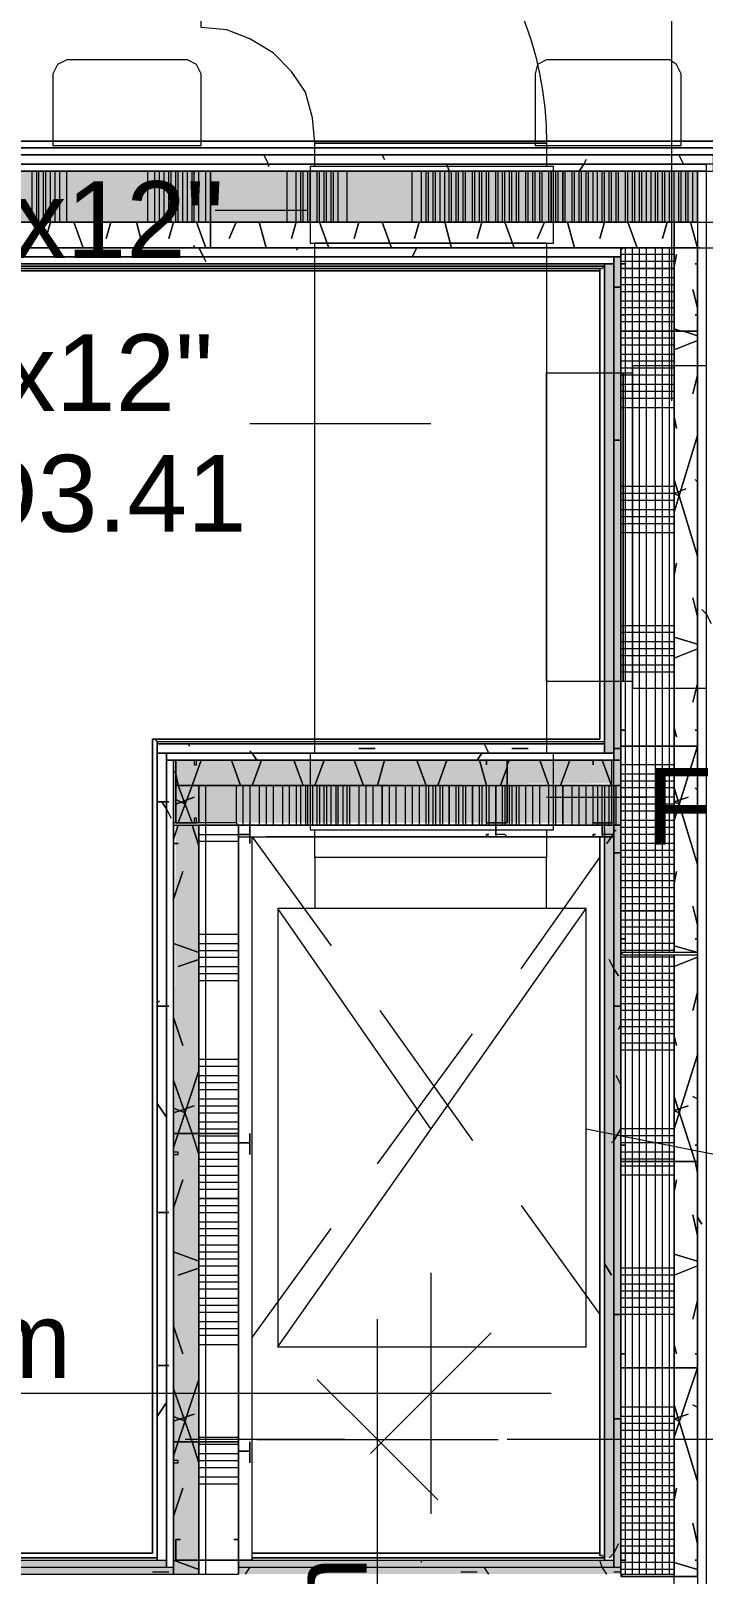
# Model space of a CAD drawing. Header units: metres. Extents: x -2 to 237, y -8 to 52.
# Drawn here: x 13.633 to 14.963, y 24.178 to 27.228 of the extents above; entities that cross this region are included whole.
import ezdxf

# ---------------------------------------------------------------- set-up
doc = ezdxf.new("R2010")
doc.units = ezdxf.units.M
doc.layers.add('HVAC - Ductos', color=5, linetype='Continuous', lineweight=0)
doc.layers.add('PDF3_Text', color=7, linetype='Continuous', lineweight=0)
doc.layers.add('PDF3_Geometry', color=7, linetype='Continuous', lineweight=0, true_color=0xaaaaaa)
doc.layers.add('PDF3_Solid Fills', color=7, linetype='Continuous', lineweight=0, true_color=0xffffff)
doc.styles.add('PDF Helvetica', font='')
doc.styles.get('PDF Helvetica').set_extended_font_data('Helvetica')

msp = doc.modelspace()

# ---------------------------------------------------------------- hatches: boundary and pattern name
at = {"layer": 'PDF3_Solid Fills', "lineweight": 0, "transparency": 33554559}
for points in [[(7.0265, 26.8503), (14.9512, 26.8503), (14.9512, 26.9512), (7.0265, 26.9512)], [(7.0265, 26.8503), (14.9512, 26.8503), (14.9512, 26.9512), (7.0265, 26.9512)], [(14.7861, 25.7411), (14.7999, 25.7366), (14.7999, 25.787), (13.9199, 25.787), (13.9199, 25.7366), (14.7815, 25.7411)], [(13.9153, 24.1828), (13.9655, 24.1782), (13.9657, 24.1782), (13.9657, 25.7366), (13.9199, 25.7366)], [(13.9199, 25.7366), (13.9153, 24.2103), (13.9153, 24.1782), (13.9657, 24.1782), (13.9657, 25.7366)], [(14.667, 25.6632), (14.7992, 25.6586), (14.7999, 25.6586), (14.7999, 25.7366), (13.9657, 25.7366), (13.9657, 25.6632)], [(14.667, 25.6632), (14.7992, 25.6586), (14.7999, 25.6586), (14.7999, 25.7366), (13.9657, 25.7366), (13.9657, 25.6632)]]:
    msp.add_hatch(color=256, dxfattribs=at).paths.add_polyline_path(points)
h = msp.add_hatch(color=256, dxfattribs=at)
h.paths.add_polyline_path([(14.7861, 25.787), (14.7999, 25.787), (14.7999, 26.7816), (14.7861, 26.7816)])
h.paths.add_polyline_path([(14.7999, 25.6586), (14.7861, 25.6586), (14.7861, 24.1919), (14.7999, 24.1919)])
h = msp.add_hatch(color=256, dxfattribs=at)
h.paths.add_polyline_path([(14.7861, 25.8007), (14.7861, 26.7678), (14.7678, 26.7678), (14.7678, 25.8007)])
h.paths.add_polyline_path([(14.7678, 24.2103), (14.7861, 24.2103), (14.7861, 25.6586), (14.7724, 25.6586), (14.7678, 25.6357)])
h = msp.add_hatch(color=256, dxfattribs=at)
h.paths.add_polyline_path([(13.9016, 24.192), (13.9016, 24.2057), (7.0265, 24.2057), (7.0265, 24.192)])
h.paths.add_polyline_path([(14.0436, 24.2057), (14.0436, 24.192), (14.7861, 24.192), (14.7861, 24.2057)])
h = msp.add_hatch(color=256, dxfattribs=at)
h.paths.add_polyline_path([(13.9153, 24.1782), (13.9153, 24.1919), (7.0265, 24.1919), (7.0265, 24.1782)])
h.paths.add_polyline_path([(14.0436, 24.1919), (14.0436, 24.1782), (14.7999, 24.1782), (14.7999, 24.1919)])

# ---------------------------------------------------------------- linework, layer by layer
at = {"layer": 'HVAC - Ductos', "lineweight": 0}
for points in [[(14.9007, 26.4974), (14.9007, 27.799)], [(14.1949, 26.9603), (14.1949, 27.0062), (14.6532, 27.0062), (14.6532, 26.9603)], [(14.1811, 26.8732), (13.9978, 26.8732)], [(14.1949, 26.809), (14.6532, 26.809), (14.1949, 26.809)], [(14.424, 26.4516), (14.0665, 26.4516)], [(14.1949, 25.8007), (14.6532, 25.8007), (14.1949, 25.8007)], [(14.6532, 25.7136), (14.8503, 25.7136)], [(14.6532, 25.6494), (14.6532, 25.5944), (14.1949, 25.5944), (14.1949, 25.6494)], [(14.6532, 25.4936), (14.6532, 25.5944), (14.1949, 25.5944), (14.1949, 25.4936)], [(14.7311, 25.0582), (15.1711, 24.9711)], [(14.424, 24.774), (14.424, 24.5357), (14.424, 24.2974)], [(14.3186, 23.1057), (14.3186, 24.6824)], [(14.5432, 24.6549), (14.424, 24.5357), (14.3049, 24.4165)], [(14.1994, 24.5632), (14.3186, 24.444), (14.4378, 24.3248)], [(12.114, 24.5357), (14.6624, 24.5357)], [(14.0803, 24.444), (14.3186, 24.444), (14.557, 24.444)]]:
    msp.add_lwpolyline(points, dxfattribs=at)
msp.add_lwpolyline([(14.6532, 27.0062), (14.1949, 27.0062), (14.1903, 27.0566), (14.1766, 27.107), (14.149, 27.1482), (14.1124, 27.1849), (14.0665, 27.2124), (14.0207, 27.2307), (13.9703, 27.2353), (13.9703, 27.6936, -0.411422)], format="xyb", close=True, dxfattribs=at)
for points in [[(14.667, 26.9603), (14.1857, 26.9603), (14.1857, 26.809), (14.667, 26.809)], [(14.6532, 26.809), (14.6532, 25.8007), (14.1949, 25.8007), (14.1949, 26.809)], [(14.6532, 26.5524), (14.8045, 26.5524), (14.8045, 25.9428), (14.6532, 25.9428)], [(14.8228, 25.9428), (14.8045, 25.9428), (14.8045, 26.5524), (14.8228, 26.5524)], [(14.9695, 25.929), (14.9695, 26.5661), (14.8228, 26.5661), (14.8228, 25.929)], [(14.667, 25.8007), (14.1857, 25.8007), (14.1857, 25.6494), (14.667, 25.6494)]]:
    msp.add_lwpolyline(points, close=True, dxfattribs=at)
at = {"layer": 'PDF3_Geometry', "lineweight": 0}
for points in [[(15.5791, 31.9149), (15.5791, 28.5874), (15.5791, 28.372), (17.1832, 28.372), (17.1832, 26.9832), (14.9878, 26.9832), (7.0265, 26.9832)], [(14.9832, 26.9649), (14.9832, 26.9832), (14.9832, 26.9512), (14.9832, 26.9832), (14.9695, 26.9832), (14.9512, 26.9832), (7.0265, 26.9832), (7.0814, 26.9832), (7.0814, 30.022), (7.0814, 26.9832), (7.0952, 26.9832), (7.0952, 30.022), (7.0952, 26.9832), (7.0952, 28.7936)], [(8.9286, 26.997), (14.9878, 26.997), (8.9286, 26.997), (14.9878, 26.997), (8.9286, 26.997), (14.9878, 26.997), (8.9286, 26.997), (14.9878, 26.997)], [(14.9878, 26.997), (8.9286, 26.997)], [(14.9878, 26.997), (13.0078, 26.997), (14.9878, 26.997), (13.0078, 26.997), (14.9878, 26.997), (13.0078, 26.997), (14.9878, 26.997)], [(17.1832, 26.9832), (16.097, 26.9832), (17.1832, 26.9832), (17.197, 26.9832), (17.197, 26.9649), (17.1832, 26.9649), (14.9878, 26.9649), (14.9832, 26.9649), (7.0265, 26.9649), (14.9695, 26.9649)], [(14.9878, 26.9832), (7.0265, 26.9832), (14.9878, 26.9832)], [(14.9832, 26.9832), (7.0265, 26.9832)], [(14.9512, 26.9512), (7.0265, 26.9512), (14.9695, 26.9512), (14.9695, 26.9649), (14.9512, 26.9649), (7.0265, 26.9649)], [(14.9878, 26.9832), (8.924, 26.9832), (14.9878, 26.9832), (14.9512, 26.9832), (14.9878, 26.9832), (14.9512, 26.9832), (14.9878, 26.9832)], [(7.0265, 26.9512), (14.9512, 26.9512), (14.9512, 26.8503), (14.9878, 26.8503), (15.2078, 26.8503), (15.6111, 26.8503), (16.0191, 26.8503), (16.4224, 26.8503), (16.8303, 26.8503), (17.1832, 26.8503), (17.1924, 26.8503), (17.2153, 26.8503), (17.3162, 26.8503), (17.2153, 26.8503), (17.2153, 26.7999), (17.2153, 24.2103), (17.2153, 24.1919), (17.2153, 24.1782), (17.3162, 24.1782), (17.2153, 24.1782), (16.4774, 24.1782), (16.4774, 24.1278)], [(11.5548, 26.8503), (11.9582, 26.8503), (12.3661, 26.8503), (12.7694, 26.8503), (13.1774, 26.8503), (13.5807, 26.8503), (13.9886, 26.8503), (14.9512, 26.8503), (14.9512, 26.9512), (14.9695, 26.9512), (14.9878, 26.9512), (17.1832, 26.9512), (17.2153, 26.9512)], [(13.5807, 26.8503), (13.9886, 26.8503), (14.9053, 26.8503), (14.9512, 26.8503), (14.9053, 26.8503), (14.9053, 26.9512)], [(13.6357, 26.8503), (13.6357, 26.9512)], [(13.6449, 26.8503), (13.6449, 26.9512)], [(13.6494, 26.8503), (13.6494, 26.9512)], [(13.6586, 26.8503), (13.6586, 26.9512)], [(13.6632, 26.8503), (13.6632, 26.9512)], [(13.6724, 26.8503), (13.6724, 26.9512)], [(13.6815, 26.8503), (13.6815, 26.9512)], [(13.6907, 26.8503), (13.6907, 26.9512)], [(13.7044, 26.8503), (13.7044, 26.9512)], [(13.8649, 26.8503), (13.8649, 26.9512)], [(13.8786, 26.8503), (13.8786, 26.9512)], [(13.8878, 26.8503), (13.8878, 26.9512)], [(13.897, 26.8503), (13.897, 26.9512)], [(13.9061, 26.8503), (13.9061, 26.9512)], [(13.9107, 26.8503), (13.9107, 26.9512)], [(13.9199, 26.8503), (13.9199, 26.9512)], [(13.9244, 26.8503), (13.9244, 26.9512)], [(13.9336, 26.8503), (13.9336, 26.9512)], [(13.9428, 26.8503), (13.9428, 26.9512)], [(13.952, 26.8503), (13.952, 26.9512)], [(13.9565, 26.8503), (13.9565, 26.9512)], [(13.9657, 26.8503), (13.9657, 26.9512)], [(13.9794, 26.8503), (13.9794, 26.9512)], [(14.1399, 26.8503), (14.1399, 26.9512)], [(14.1582, 26.8503), (14.1582, 26.9512)], [(14.1674, 26.8503), (14.1674, 26.9512)], [(14.172, 26.8503), (14.172, 26.9512)], [(14.1811, 26.8503), (14.1811, 26.9512)], [(14.1857, 26.8503), (14.1857, 26.9512)], [(14.1994, 26.8503), (14.1994, 26.9512)], [(14.204, 26.8503), (14.204, 26.9512)], [(14.2132, 26.8503), (14.2132, 26.9512)], [(14.2178, 26.8503), (14.2178, 26.9512)], [(14.227, 26.8503), (14.227, 26.9512)], [(14.2315, 26.8503), (14.2315, 26.9512)], [(14.2407, 26.8503), (14.2407, 26.9512)], [(14.259, 26.8503), (14.259, 26.9512)], [(14.3874, 26.8503), (14.3874, 26.9512)], [(14.4057, 26.8503), (14.4057, 26.9512)], [(14.4149, 26.8503), (14.4149, 26.9512)], [(14.4195, 26.8503), (14.4195, 26.9512)], [(14.4286, 26.8503), (14.4286, 26.9512)], [(14.4332, 26.8503), (14.4332, 26.9512)], [(14.4424, 26.8503), (14.4424, 26.9512)], [(14.4516, 26.8503), (14.4516, 26.9512)], [(14.4607, 26.8503), (14.4607, 26.9512)], [(14.4653, 26.8503), (14.4653, 26.9512)], [(14.4745, 26.8503), (14.4745, 26.9512)], [(14.479, 26.8503), (14.479, 26.9512)], [(14.4882, 26.8503), (14.4882, 26.9512)], [(14.4928, 26.8503), (14.4928, 26.9512)], [(14.5065, 26.8503), (14.5065, 26.9512)], [(14.5111, 26.8503), (14.5111, 26.9512)], [(14.5203, 26.8503), (14.5203, 26.9512)], [(14.5249, 26.8503), (14.5249, 26.9512)], [(14.534, 26.8503), (14.534, 26.9512)], [(14.5386, 26.8503), (14.5386, 26.9512)], [(14.5524, 26.8503), (14.5524, 26.9512)], [(14.557, 26.8503), (14.557, 26.9512)], [(14.5662, 26.8503), (14.5662, 26.9512)], [(14.5708, 26.8503), (14.5708, 26.9512)], [(14.5799, 26.8503), (14.5799, 26.9512)], [(14.5845, 26.8503), (14.5845, 26.9512)], [(14.5936, 26.8503), (14.5936, 26.9512)], [(14.5982, 26.8503), (14.5982, 26.9512)], [(14.6119, 26.8503), (14.6119, 26.9512)], [(14.6165, 26.8503), (14.6165, 26.9512)], [(14.6257, 26.8503), (14.6257, 26.9512)], [(14.6303, 26.8503), (14.6303, 26.9512)], [(14.6395, 26.8503), (14.6395, 26.9512)], [(14.644, 26.8503), (14.644, 26.9512)], [(14.6578, 26.8503), (14.6578, 26.9512)], [(14.6716, 26.8503), (14.6716, 26.9512)], [(14.6762, 26.8503), (14.6762, 26.9512)], [(14.6899, 26.8503), (14.6899, 26.9512)], [(14.7036, 26.8503), (14.7036, 26.9512)], [(14.7082, 26.8503), (14.7082, 26.9512)], [(14.7174, 26.8503), (14.7174, 26.9512)], [(14.722, 26.8503), (14.722, 26.9512)], [(14.7311, 26.8503), (14.7311, 26.9512)], [(14.7357, 26.8503), (14.7357, 26.9512)], [(14.7449, 26.8503), (14.7449, 26.9512)], [(14.754, 26.8503), (14.754, 26.9512)], [(14.7632, 26.8503), (14.7632, 26.9512)], [(14.7678, 26.8503), (14.7678, 26.9512)], [(14.777, 26.8503), (14.777, 26.9512)], [(14.7815, 26.8503), (14.7815, 26.9512)], [(14.7907, 26.8503), (14.7907, 26.9512)], [(14.7953, 26.8503), (14.7953, 26.9512)], [(14.809, 26.8503), (14.809, 26.9512)], [(14.8136, 26.8503), (14.8136, 26.9512)], [(14.8228, 26.8503), (14.8228, 26.9512)], [(14.8274, 26.8503), (14.8274, 26.9512)], [(14.8366, 26.8503), (14.8366, 26.9512)], [(14.8412, 26.8503), (14.8412, 26.9512)], [(14.8503, 26.8503), (14.8503, 26.9512)], [(14.8595, 26.8503), (14.8595, 26.9512)], [(14.8686, 26.8503), (14.8686, 26.9512)], [(14.8732, 26.8503), (14.8732, 26.9512)], [(14.8824, 26.8503), (14.8824, 26.9512)], [(14.8869, 26.8503), (14.8869, 26.9512)], [(14.8961, 26.8503), (14.8961, 26.9512)], [(14.9145, 26.8503), (14.9145, 26.9512)], [(14.919, 26.8503), (14.919, 26.9512)], [(14.9282, 26.8503), (14.9282, 26.9512)], [(14.9328, 26.8503), (14.9328, 26.9512)], [(14.942, 26.8503), (14.942, 26.9512)], [(14.9053, 25.4066), (14.9053, 25.8144), (14.9053, 26.6349), (14.9053, 26.7999), (14.9053, 26.8503), (14.9053, 26.7999), (14.9053, 26.7678), (14.9053, 26.6349), (14.9053, 25.8144), (14.9053, 25.4066), (14.9053, 25.8144), (14.9053, 26.6349), (14.9053, 26.7999), (14.9053, 26.8503), (13.9886, 26.8503), (13.5807, 26.8503)], [(14.9053, 26.8503), (14.9512, 26.8503), (14.9512, 24.0728), (14.9053, 24.0728), (14.9053, 24.1736), (14.9053, 24.5861), (14.9053, 24.994), (14.9053, 25.402), (14.9053, 24.994), (14.9053, 24.5861), (14.9053, 24.2103), (14.9053, 24.1782), (14.9053, 24.5861), (14.9053, 24.994), (14.9053, 25.402)], [(14.9512, 24.1782), (14.9512, 24.2103), (14.9512, 26.7678), (14.9512, 26.7999), (14.9695, 26.7999), (14.9878, 26.7999), (17.1832, 26.7999), (17.197, 26.7999), (17.2153, 26.7999), (17.2153, 26.8503)], [(14.7999, 24.1782), (14.7999, 24.1919), (14.7999, 24.2103), (14.7999, 25.6586), (14.7999, 25.7366), (14.7999, 25.787), (14.7999, 26.7678), (14.7999, 26.7816), (14.7999, 26.7999), (7.0265, 26.7999), (14.8045, 26.7999)], [(7.0265, 24.1919), (13.9016, 24.1919), (13.9016, 24.2057), (13.9016, 24.2103), (13.9016, 25.6357), (13.9016, 25.787), (13.9016, 25.8007), (14.7678, 25.8007), (14.7861, 25.8007), (14.7861, 26.7678), (14.7861, 26.7816), (7.0265, 26.7816), (14.7999, 26.7816), (14.7999, 26.7999), (14.7999, 24.1782), (14.9053, 24.1782)], [(14.7999, 26.7999), (7.0265, 26.7999)], [(13.8832, 25.8007), (13.8832, 25.819), (13.8832, 25.8007), (13.8832, 25.6357), (13.8832, 24.2103), (13.8832, 25.819), (13.8832, 24.2103), (13.8832, 25.8236), (14.7678, 25.8236), (14.7678, 26.7678), (14.7678, 26.7632), (14.7632, 26.7586), (14.7586, 26.7586), (14.7586, 26.754), (14.7586, 25.8282), (14.7586, 26.754), (14.7586, 26.7586), (14.7632, 26.7586), (14.7678, 26.7632), (14.7678, 26.7678), (7.0265, 26.7678), (14.7678, 26.7678), (7.0265, 26.7678), (14.7678, 26.7678), (7.0265, 26.7678), (14.7678, 26.7678), (7.0265, 26.7678), (14.7861, 26.7678), (14.7861, 26.7816), (7.0265, 26.7816)], [(14.9053, 26.7862), (14.7999, 26.7862)], [(14.809, 25.4066), (14.809, 25.8144), (14.809, 26.6349), (14.809, 26.7999)], [(14.8228, 24.1782), (14.8228, 24.5861), (14.8228, 24.994), (14.8228, 25.4066), (14.8228, 25.8144), (14.8228, 26.6349), (14.8228, 26.7999)], [(14.8366, 24.1782), (14.8366, 24.5861), (14.8366, 24.994), (14.8366, 25.4066), (14.8366, 25.8144), (14.8366, 26.6349), (14.8366, 26.7999)], [(14.8503, 24.1782), (14.8503, 24.5861), (14.8503, 24.994), (14.8503, 25.4066), (14.8503, 25.8144), (14.8503, 26.6349), (14.8503, 26.7999)], [(14.8686, 24.1782), (14.8686, 24.5861), (14.8686, 24.994), (14.8686, 25.4066), (14.8686, 25.8144), (14.8686, 26.6349), (14.8686, 26.7999)], [(14.8824, 25.4066), (14.8824, 25.8144), (14.8824, 26.6349), (14.8824, 26.7999)], [(14.8961, 25.4066), (14.8961, 25.8144), (14.8961, 26.6349), (14.8961, 26.7999)], [(13.8832, 25.6357), (13.8832, 25.8007), (13.8832, 25.819), (14.7678, 25.819), (13.8832, 25.819), (14.7678, 25.819), (13.8832, 25.819), (13.8832, 25.8236), (13.8786, 25.8282), (13.874, 25.8282), (14.7586, 25.8282), (13.874, 25.8282), (13.874, 24.2194), (13.874, 25.8282), (14.7586, 25.8282), (13.874, 25.8282), (13.8786, 25.8282), (13.8832, 25.8236), (13.8832, 25.819), (14.7678, 25.819), (13.8832, 25.819), (14.7678, 25.819), (14.7678, 26.7678), (14.7678, 26.7632), (14.7632, 26.7586), (14.7586, 26.7586), (14.7586, 26.754), (7.0265, 26.754), (14.7586, 26.754), (14.7586, 26.7586), (14.7632, 26.7586), (14.7678, 26.7632), (14.7678, 26.7678), (14.7678, 25.8236)], [(7.0265, 26.7678), (14.7678, 26.7678), (14.7678, 25.819), (13.8832, 25.819), (13.8832, 25.6357), (13.8832, 24.2103), (7.0265, 24.2103)], [(14.7678, 26.7678), (14.7678, 25.819), (14.7678, 26.7678)], [(14.9053, 26.7724), (14.7999, 26.7724)], [(14.9053, 26.7403), (14.7999, 26.7403)], [(14.9053, 26.7266), (14.7999, 26.7266)], [(14.9053, 26.7128), (14.7999, 26.7128)], [(14.9053, 26.6944), (14.7999, 26.6944)], [(14.9053, 26.6807), (14.7999, 26.6807)], [(14.9053, 26.667), (14.7999, 26.667)], [(14.9053, 26.6532), (14.7999, 26.6532)], [(14.9053, 26.6349), (14.7999, 26.6349)], [(14.9053, 26.6211), (14.7999, 26.6211)], [(14.9053, 26.6074), (14.7999, 26.6074)], [(14.9053, 26.589), (14.7999, 26.589)], [(14.9053, 26.5753), (14.7999, 26.5753)], [(14.9053, 26.5616), (14.7999, 26.5616)], [(14.9053, 26.5478), (14.7999, 26.5478)], [(14.9053, 26.5294), (14.7999, 26.5294)], [(14.9053, 26.5157), (14.7999, 26.5157)], [(14.9053, 26.502), (14.7999, 26.502)], [(14.9053, 26.4836), (14.7999, 26.4836)], [(14.9053, 26.3278), (14.7999, 26.3278)], [(14.9053, 26.314), (14.7999, 26.314)], [(14.9053, 26.3003), (14.7999, 26.3003)], [(14.9053, 26.282), (14.7999, 26.282)], [(14.9053, 26.2682), (14.7999, 26.2682)], [(14.9053, 26.2544), (14.7999, 26.2544)], [(14.9053, 26.2361), (14.7999, 26.2361)], [(14.9053, 26.0528), (14.7999, 26.0528)], [(14.9053, 26.039), (14.7999, 26.039)], [(14.9053, 26.0207), (14.7999, 26.0207)], [(14.9053, 26.007), (14.7999, 26.007)], [(14.9053, 25.9932), (14.7999, 25.9932)], [(14.9053, 25.9748), (14.7999, 25.9748)], [(14.9053, 25.9611), (14.7999, 25.9611)], [(7.0265, 24.2057), (13.8832, 24.2057), (13.8832, 24.2103), (13.8832, 25.819), (13.8832, 25.8236), (13.8786, 25.8282), (13.874, 25.8282), (13.874, 24.2194), (13.874, 25.8282), (13.8786, 25.8282), (13.8832, 25.8236), (13.8832, 25.819), (13.8832, 24.2103), (13.8832, 25.819), (13.8832, 24.2103), (13.8832, 25.8236), (14.7678, 25.8236)], [(13.8832, 24.2103), (13.8832, 25.819), (13.8832, 24.2103)], [(13.9657, 25.6632), (13.9657, 25.7366), (14.5753, 25.7366), (14.7815, 25.7366), (14.7999, 25.7366), (14.7999, 25.787), (14.7861, 25.787), (14.7678, 25.787), (13.9153, 25.787), (13.9153, 25.7366), (13.9153, 25.6357), (13.9153, 24.2103), (13.9153, 24.1919), (13.9153, 24.1782)], [(13.9153, 24.1782), (13.9153, 25.7366), (13.9153, 25.787), (14.7999, 25.787), (14.7999, 25.7366), (14.7815, 25.7366), (14.5753, 25.7366), (13.9199, 25.7366), (13.9657, 25.7366), (13.9657, 25.6632), (13.9657, 25.7366), (14.5753, 25.7366), (14.7678, 25.7366), (14.7815, 25.7366), (14.7999, 25.7366), (14.7999, 25.6586), (14.7861, 25.6586), (14.7678, 25.6586), (14.0436, 25.6586), (14.0436, 25.6357), (14.0436, 24.2469), (14.0436, 25.6357), (14.0711, 25.6357), (14.227, 25.4202)], [(14.9053, 25.7778), (14.7999, 25.7778)], [(14.5753, 25.7503), (14.5753, 25.7549)], [(14.9053, 25.7594), (14.7999, 25.7594)], [(14.9053, 25.7457), (14.7999, 25.7457)], [(13.9657, 25.6586), (14.7999, 25.6586), (14.7999, 25.7366)], [(14.9053, 25.732), (14.7999, 25.732)], [(14.9053, 25.7136), (14.7999, 25.7136)], [(14.9053, 25.6998), (14.7999, 25.6998)], [(14.9053, 25.6861), (14.7999, 25.6861)], [(13.9657, 24.1782), (13.9657, 24.2057), (13.9657, 24.4394), (13.9657, 25.049), (13.9657, 25.6586), (13.9657, 25.6357), (13.9657, 25.049), (13.9657, 24.4394), (13.9657, 24.2103), (13.9657, 24.2057), (13.9657, 24.1782)], [(14.0436, 24.2469), (14.0436, 25.6586), (13.9657, 25.6586), (13.9657, 25.049), (13.9657, 24.4394), (13.9657, 24.2057), (13.9657, 24.1782)], [(13.9794, 25.6586), (13.9794, 25.6632)], [(14.0711, 24.2103), (14.0711, 24.2057), (14.0436, 24.2057), (14.0711, 24.2057), (14.7678, 24.2057), (14.7678, 24.2103), (14.7678, 25.6357), (14.7678, 25.6586), (14.7678, 25.6357), (14.7678, 24.2103), (14.7632, 24.2148), (14.7586, 24.2148), (14.7586, 24.2194), (14.7586, 25.6357), (14.7586, 24.2194)], [(14.0436, 24.1919), (14.7861, 24.1919), (14.7861, 24.2057), (14.7861, 24.2103), (14.7861, 25.6586)], [(14.9053, 25.6678), (14.7999, 25.6678)], [(14.9053, 25.654), (14.7999, 25.654)], [(7.0265, 24.1782), (13.9153, 24.1782), (13.9657, 24.1782), (14.0436, 24.1782), (14.0436, 24.1919), (14.0436, 24.2057), (14.0711, 24.2057), (14.0711, 25.6357)], [(14.667, 24.2103), (14.0711, 24.2103), (14.7678, 24.2103), (14.7678, 25.6357), (14.7678, 24.2103), (14.7678, 25.6357), (14.7678, 24.2103), (14.7678, 25.6357)], [(14.7678, 24.2103), (14.7678, 25.6357), (14.7678, 24.2103)], [(14.9053, 25.6403), (14.7999, 25.6403)], [(14.6028, 25.3744), (14.7586, 25.5944)], [(14.9053, 25.622), (14.7999, 25.622)], [(14.9053, 25.6082), (14.7999, 25.6082)], [(14.9053, 25.5944), (14.7999, 25.5944)], [(14.9053, 25.5807), (14.7999, 25.5807)], [(14.9053, 25.5624), (14.7999, 25.5624)], [(14.9053, 25.5486), (14.7999, 25.5486)], [(14.9053, 25.5348), (14.7999, 25.5348)], [(14.9053, 25.5166), (14.7999, 25.5166)], [(14.9053, 25.5028), (14.7999, 25.5028)], [(14.9053, 25.4707), (14.7999, 25.4707)], [(14.9053, 25.457), (14.7999, 25.457)], [(14.9053, 25.4432), (14.7999, 25.4432)], [(14.9053, 25.4248), (14.7999, 25.4248)], [(14.9053, 25.4111), (14.7999, 25.4111)], [(14.9053, 25.3974), (14.7999, 25.3974)], [(14.9053, 25.379), (14.7999, 25.379)], [(14.809, 24.1782), (14.809, 24.5861), (14.809, 24.994), (14.809, 25.402)], [(14.8824, 24.1782), (14.8824, 24.5861), (14.8824, 24.994), (14.8824, 25.402)], [(14.8961, 24.1782), (14.8961, 24.5861), (14.8961, 24.994), (14.8961, 25.402)], [(14.9053, 25.3652), (14.7999, 25.3652)], [(14.9053, 25.3515), (14.7999, 25.3515)], [(14.9053, 25.3378), (14.7999, 25.3378)], [(14.9053, 25.3194), (14.7999, 25.3194)], [(14.3232, 25.292), (14.5065, 25.0353)], [(14.9053, 25.3057), (14.7999, 25.3057)], [(14.9053, 25.292), (14.7999, 25.292)], [(14.9053, 25.2736), (14.7999, 25.2736)], [(14.9053, 25.2598), (14.7999, 25.2598)], [(14.3186, 24.9894), (14.5065, 25.2461)], [(14.9053, 25.2461), (14.7999, 25.2461)], [(14.9053, 25.2278), (14.7999, 25.2278)], [(14.9053, 25.214), (14.7999, 25.214)], [(14.9053, 25.0582), (14.7999, 25.0582)], [(14.9053, 25.0444), (14.7999, 25.0444)], [(14.9053, 25.0307), (14.7999, 25.0307)], [(14.9053, 25.0124), (14.7999, 25.0124)], [(14.9053, 24.9986), (14.7999, 24.9986)], [(14.9053, 24.9848), (14.7999, 24.9848)], [(14.9053, 24.9665), (14.7999, 24.9665)], [(14.6028, 24.907), (14.7586, 24.6915)], [(14.0711, 24.6457), (14.227, 24.8611)], [(14.9053, 24.7832), (14.7999, 24.7832)], [(14.9053, 24.7694), (14.7999, 24.7694)], [(14.9053, 24.7511), (14.7999, 24.7511)], [(14.9053, 24.7374), (14.7999, 24.7374)], [(14.9053, 24.7236), (14.7999, 24.7236)], [(14.9053, 24.7052), (14.7999, 24.7052)], [(14.9053, 24.6915), (14.7999, 24.6915)], [(14.9053, 24.5082), (14.7999, 24.5082)], [(14.9053, 24.4898), (14.7999, 24.4898)], [(14.9053, 24.4761), (14.7999, 24.4761)], [(14.2544, 24.444), (13.9382, 24.444)], [(15.8449, 24.444), (14.5753, 24.444)], [(14.9053, 24.4624), (14.7999, 24.4624)], [(14.9053, 24.444), (14.7999, 24.444)], [(14.9053, 24.4302), (14.7999, 24.4302)], [(14.9053, 24.4165), (14.7999, 24.4165)], [(14.9053, 24.3982), (14.7999, 24.3982)], [(14.9053, 24.3844), (14.7999, 24.3844)], [(14.9053, 24.3707), (14.7999, 24.3707)], [(14.9053, 24.3524), (14.7999, 24.3524)], [(14.9053, 24.3386), (14.7999, 24.3386)], [(14.9053, 24.3248), (14.7999, 24.3248)], [(14.9053, 24.3111), (14.7999, 24.3111)], [(14.9053, 24.2928), (14.7999, 24.2928)], [(14.9053, 24.279), (14.7999, 24.279)], [(14.9053, 24.2652), (14.7999, 24.2652)], [(11.9857, 24.2103), (7.0265, 24.2103), (11.9857, 24.2103), (12.9986, 24.2103), (13.8832, 24.2103), (12.9986, 24.2103), (13.8832, 24.2103), (12.9986, 24.2103), (12.9986, 24.2148), (12.9986, 24.2194), (13.874, 24.2194), (12.9986, 24.2194), (12.9986, 24.2148), (12.9986, 24.2103)], [(14.9053, 24.2469), (14.7999, 24.2469)], [(14.9053, 24.2332), (14.7999, 24.2332)], [(14.0436, 24.2057), (14.0436, 24.1782)], [(14.9053, 24.2011), (14.7999, 24.2011)], [(14.9053, 24.1874), (14.7999, 24.1874)]]:
    msp.add_lwpolyline(points, dxfattribs=at)
for points in [[(13.9703, 27.1436), (13.9611, 27.162), (13.9428, 27.1711), (13.7044, 27.1711), (13.6861, 27.162), (13.677, 27.1436), (13.677, 27.0016), (13.9703, 27.0016)], [(14.919, 27.1436), (14.9099, 27.162), (14.8961, 27.1711), (14.6532, 27.1711), (14.6349, 27.162), (14.6303, 27.1436), (14.6303, 27.0016), (14.919, 27.0016)], [(14.9878, 27.0107), (15.7074, 27.0107), (14.9878, 27.0107), (13.0078, 27.0107)], [(14.6899, 26.9832), (14.1582, 26.9832)], [(13.9565, 26.7999), (13.9886, 26.7999), (13.9886, 26.9512), (13.9565, 26.9512), (13.9565, 26.9466), (13.9565, 26.9512), (13.9886, 26.9512), (13.9886, 26.7999), (13.9565, 26.7999), (13.9565, 26.8044)], [(14.6624, 26.9512), (14.6624, 26.8503)], [(14.6853, 26.9512), (14.6853, 26.8503)], [(14.9512, 26.9512), (14.9512, 24.0224), (14.9695, 24.0224), (14.9695, 26.9512)], [(14.7999, 25.787), (14.7999, 26.7816), (14.7861, 26.7816), (14.7861, 25.787)], [(14.9512, 26.7678), (14.9512, 26.7953), (14.9512, 26.7999), (14.8045, 26.7999), (14.7999, 26.7999), (14.7999, 26.7953), (14.7999, 26.7678), (14.809, 26.7678), (14.7999, 26.7678), (14.7999, 26.7953), (14.8045, 26.7999), (14.9512, 26.7999), (14.9512, 26.7953), (14.9512, 26.7678), (14.9466, 26.7678)], [(7.0265, 26.7632), (14.7678, 26.7632)], [(7.0265, 26.7632), (14.7678, 26.7632)], [(7.0265, 26.7586), (14.7586, 26.7586), (14.7586, 25.8282), (14.7586, 26.7586)], [(14.1582, 26.7678), (14.6899, 26.7678)], [(14.7678, 25.819), (14.7678, 26.7632), (14.7678, 25.819), (14.7678, 26.7678)], [(14.7678, 26.7678), (14.7678, 25.8007), (14.7861, 25.8007), (14.7861, 26.7678)], [(14.7678, 25.819), (14.7678, 26.7632)], [(14.7999, 26.7586), (14.9053, 26.7586)], [(14.7999, 26.667), (14.7999, 26.6349), (14.8045, 26.6349), (14.9512, 26.6349), (14.9512, 26.667), (14.9466, 26.667), (14.9512, 26.667), (14.9512, 26.6349), (14.8045, 26.6349), (14.7999, 26.6349), (14.7999, 26.667), (14.809, 26.667)], [(14.7678, 25.9198), (14.7678, 26.5753)], [(14.7999, 25.8466), (14.7999, 25.8144), (14.8045, 25.8144), (14.9512, 25.8144), (14.9512, 25.8466), (14.9466, 25.8466), (14.9512, 25.8466), (14.9512, 25.8144), (14.8045, 25.8144), (14.7999, 25.8144), (14.7999, 25.8466), (14.809, 25.8466)], [(14.7678, 25.819), (13.8832, 25.819), (13.8832, 25.8007), (14.7678, 25.8007), (14.7678, 25.819), (13.8832, 25.819)], [(14.0986, 25.819), (14.754, 25.819)], [(13.8832, 25.8007), (13.8832, 24.2057), (13.9016, 24.2057), (13.9016, 25.8007)], [(13.9016, 25.787), (14.7861, 25.787), (14.7861, 25.8007), (13.9016, 25.8007)], [(13.9153, 24.1919), (13.9153, 25.787), (13.9016, 25.787), (13.9016, 24.1919)], [(13.9565, 25.787), (13.9565, 25.7778), (13.9611, 25.7778), (13.9611, 25.787), (13.9565, 25.787), (13.9199, 25.787), (13.9199, 25.6632), (13.9565, 25.6632), (13.9611, 25.6632), (13.9611, 25.6724), (13.9565, 25.6724), (13.9565, 25.6632), (13.9199, 25.6632), (13.9199, 25.787)], [(14.534, 25.6632), (14.5524, 25.6632), (14.5524, 25.6403), (14.5524, 25.6357), (14.5708, 25.6357), (14.534, 25.6357), (14.534, 25.6403), (14.5386, 25.6403), (14.534, 25.6403), (14.534, 25.6357), (14.5708, 25.6357), (14.5753, 25.6357), (14.5708, 25.6403), (14.557, 25.6403), (14.5524, 25.6403), (14.5524, 25.6632), (14.5708, 25.6632), (14.5753, 25.6632), (14.5753, 25.787), (14.5708, 25.787), (14.534, 25.787), (14.534, 25.7778), (14.534, 25.787), (14.5708, 25.787), (14.5753, 25.787), (14.5753, 25.6632), (14.5708, 25.6632)], [(14.7449, 25.6632), (14.7632, 25.6632), (14.7632, 25.6403), (14.7632, 25.6357), (14.7815, 25.6357), (14.7449, 25.6357), (14.7449, 25.6403), (14.7495, 25.6403), (14.7449, 25.6403), (14.7449, 25.6357), (14.7815, 25.6357), (14.7861, 25.6357), (14.7815, 25.6403), (14.7632, 25.6403), (14.7632, 25.6632), (14.7815, 25.6632), (14.7861, 25.6632), (14.7861, 25.787), (14.7815, 25.787), (14.7449, 25.787), (14.7449, 25.7778), (14.7449, 25.787), (14.7815, 25.787), (14.7815, 25.6632)], [(14.0436, 25.622), (14.0436, 25.6403), (14.0665, 25.6403), (14.0665, 25.6586), (14.0665, 25.622), (14.0665, 25.6266), (14.0665, 25.622), (14.0665, 25.6586), (14.0665, 25.6632), (14.0665, 25.6586), (14.0665, 25.6403), (14.0619, 25.6403), (14.0436, 25.6403), (14.0436, 25.6586), (14.039, 25.6632), (13.9153, 25.6632), (13.9153, 25.6586), (13.9153, 25.622), (13.9244, 25.622), (13.9153, 25.622), (13.9153, 25.6586), (14.039, 25.6586), (14.0436, 25.6586)], [(14.0436, 25.6357), (14.7678, 25.6357), (14.7678, 25.6586), (14.0436, 25.6586)], [(14.7861, 24.2057), (14.7861, 25.6586), (14.7678, 25.6586), (14.7678, 24.2057)], [(14.7861, 25.6586), (14.7861, 24.1919), (14.7999, 24.1919), (14.7999, 25.6586)], [(14.7586, 24.2194), (14.7586, 24.2148), (14.7632, 24.2148), (14.7678, 24.2103), (14.7678, 25.6357), (14.7678, 24.2103), (14.0711, 24.2103), (14.7678, 24.2103), (14.7632, 24.2148), (14.7586, 24.2148), (14.7586, 24.2194), (14.0711, 24.2194), (14.7586, 24.2194), (14.7586, 25.6357)], [(14.0711, 25.6357), (14.7678, 25.6357), (14.7678, 24.2103), (14.0711, 24.2103)], [(14.754, 25.6357), (14.0986, 25.6357)], [(14.7999, 25.489), (14.9053, 25.489)], [(14.7999, 25.434), (14.7999, 25.4066), (14.8045, 25.402), (14.9512, 25.402), (14.9512, 25.4066), (14.9512, 25.434), (14.9466, 25.434), (14.9512, 25.434), (14.9512, 25.4066), (14.8045, 25.4066), (14.7999, 25.4066), (14.7999, 25.434), (14.809, 25.434)], [(14.0436, 25.0078), (14.0436, 25.0307), (14.0665, 25.0307), (14.0665, 25.049), (14.0665, 25.0124), (14.0665, 25.017), (14.0665, 25.0124), (14.0665, 25.0078), (14.0665, 25.0124), (14.0665, 25.049), (14.0665, 25.0307), (14.0619, 25.0307), (14.0436, 25.0307), (14.0436, 25.049), (14.039, 25.049), (13.9153, 25.049), (13.9153, 25.0124), (13.9153, 25.0078), (13.9244, 25.0078), (13.9244, 25.0124), (13.9153, 25.0124), (13.9153, 25.049), (14.039, 25.049), (14.0436, 25.049)], [(14.7999, 25.0261), (14.7999, 24.994), (14.8045, 24.994), (14.9512, 24.994), (14.9512, 25.0261), (14.9466, 25.0261), (14.9512, 25.0261), (14.9512, 24.994), (14.8045, 24.994), (14.7999, 24.994), (14.7999, 25.0261), (14.809, 25.0261)], [(14.7999, 24.6136), (14.7999, 24.5861), (14.8045, 24.5861), (14.9512, 24.5861), (14.9512, 24.6136), (14.9466, 24.6136), (14.9512, 24.6136), (14.9512, 24.5861), (14.8045, 24.5861), (14.7999, 24.5861), (14.7999, 24.6136), (14.809, 24.6136)], [(14.0436, 24.3982), (14.0436, 24.4211), (14.0665, 24.4211), (14.0665, 24.4394), (14.0665, 24.4028), (14.0665, 24.4074), (14.0665, 24.4028), (14.0665, 24.3982), (14.0665, 24.4028), (14.0665, 24.4394), (14.0665, 24.4211), (14.0619, 24.4211), (14.0436, 24.4211), (14.0436, 24.4394), (14.039, 24.4394), (13.9153, 24.4394), (13.9153, 24.4028), (13.9153, 24.3982), (13.9244, 24.3982), (13.9244, 24.4028), (13.9153, 24.4028), (13.9153, 24.4394), (14.039, 24.4394), (14.0436, 24.4394)], [(13.9199, 24.2469), (13.929, 24.2469), (13.9199, 24.2469), (13.9199, 24.2057), (14.0436, 24.2057), (14.0436, 24.2469), (14.0344, 24.2469), (14.0436, 24.2469), (14.0436, 24.2057), (13.9199, 24.2057)], [(14.7999, 24.2194), (14.9053, 24.2194)], [(14.7999, 24.2057), (14.7999, 24.1782), (14.7999, 24.1736), (14.8045, 24.1736), (14.9512, 24.1736), (14.9512, 24.1782), (14.9512, 24.2057), (14.9466, 24.2057), (14.9512, 24.2057), (14.9512, 24.1782), (14.9512, 24.1736), (14.8045, 24.1736), (14.7999, 24.1782), (14.7999, 24.2057), (14.809, 24.2057)]]:
    msp.add_lwpolyline(points, close=True, dxfattribs=at)
at = {"layer": 'PDF3_Geometry', "color": 254, "lineweight": 0, "true_color": 0xeaeaea}
for points in [[(14.1032, 26.9649), (14.1032, 26.9603), (14.1032, 26.9649), (14.094, 26.9832)], [(14.3278, 26.9832), (14.3324, 26.974)], [(14.4561, 26.9649), (14.4607, 26.9512)], [(14.7174, 26.9512), (14.7266, 26.9649), (14.7311, 26.974), (14.7266, 26.9649)], [(14.9145, 26.9832), (14.9236, 26.9649)], [(13.9657, 26.7999), (13.9749, 26.7816), (13.9794, 26.7724), (13.9749, 26.7816)], [(14.1582, 26.7953), (14.1628, 26.7999)], [(14.3874, 26.7816), (14.3966, 26.7999)], [(14.7999, 26.722), (14.7861, 26.722)], [(14.7999, 26.4194), (14.7861, 26.4194)], [(14.9603, 26.0848), (14.9695, 26.0757), (14.9786, 26.0574), (14.9695, 26.0757)], [(13.9428, 25.819), (13.9474, 25.8144)], [(14.0665, 25.8053), (14.0711, 25.8007), (14.0803, 25.787), (14.0711, 25.8007)], [(14.314, 25.8098), (14.282, 25.8098)], [(14.5295, 25.819), (14.5386, 25.8007)], [(14.6165, 25.8098), (14.5845, 25.8098)], [(14.7999, 25.8098), (14.7861, 25.8098)], [(14.5157, 25.787), (14.5249, 25.8007)], [(14.3278, 25.6586), (14.3278, 25.7366)], [(14.4607, 25.7366), (14.4607, 25.6586)], [(14.5065, 25.7366), (14.5065, 25.6586)], [(14.5524, 25.7366), (14.5524, 25.6632), (14.5524, 25.6586), (14.5524, 25.6632)], [(14.6853, 25.7366), (14.6853, 25.6586)], [(13.9016, 25.7044), (13.8832, 25.7044), (13.9016, 25.7044), (13.9061, 25.7044)], [(13.8924, 25.7044), (13.9016, 25.6907), (13.9107, 25.6724), (13.9016, 25.6907)], [(14.7861, 25.6448), (14.7907, 25.6494), (14.7861, 25.6448), (14.7815, 25.6357), (14.7724, 25.622), (14.7815, 25.6357)], [(14.7999, 25.6036), (14.7861, 25.6036)], [(14.7861, 25.3744), (14.7953, 25.3607), (14.7861, 25.3744), (14.777, 25.3928)], [(13.8832, 25.3103), (13.8878, 25.3103)], [(13.9016, 25.3011), (13.8832, 25.3011), (13.9016, 25.3011), (13.9061, 25.3011)], [(14.7999, 25.3011), (14.7861, 25.3011)], [(14.7953, 25.2552), (14.7999, 25.2644)], [(14.7907, 25.1636), (14.7999, 25.1452)], [(13.8832, 25.1086), (13.9016, 25.0811)], [(14.7861, 25.0353), (14.7999, 25.0582), (14.7861, 25.0353), (14.7815, 25.0307)], [(14.0436, 24.9207), (13.9657, 24.9207)], [(13.9016, 24.8932), (13.8832, 24.8932), (13.9016, 24.8932), (13.9061, 24.8932)], [(14.9512, 24.884), (14.9603, 24.8702)], [(14.7678, 24.7924), (14.7815, 24.7694)], [(14.7999, 24.6915), (14.7861, 24.6915)], [(13.9016, 24.5906), (13.8832, 24.5906), (13.9016, 24.5906), (13.9061, 24.5906)], [(13.8832, 24.4898), (13.9016, 24.5174), (13.9016, 24.522), (13.9016, 24.5174)], [(14.7999, 24.4853), (14.7861, 24.4853)], [(14.7861, 24.2194), (14.7953, 24.2378), (14.7861, 24.2194), (14.777, 24.2103)]]:
    msp.add_lwpolyline(points, close=True, dxfattribs=at)
at = {"layer": 'PDF3_Geometry', "color": 254, "lineweight": 0, "true_color": 0xdddddd}
for points in [[(13.6724, 26.8503), (13.6632, 26.8182)], [(13.7182, 26.8503), (13.7366, 26.7999)], [(13.7915, 26.8503), (13.7824, 26.8182)], [(13.842, 26.8503), (13.8557, 26.7999)], [(13.9153, 26.8503), (13.9061, 26.8182)], [(13.9611, 26.8503), (13.9794, 26.7999)], [(14.039, 26.8503), (14.0253, 26.8182)], [(14.0849, 26.8503), (14.0986, 26.7999)], [(14.1582, 26.8503), (14.149, 26.8182)], [(14.204, 26.8503), (14.2224, 26.7999)], [(14.282, 26.8503), (14.2728, 26.8182)], [(14.3278, 26.8503), (14.3461, 26.7999)], [(14.4012, 26.8503), (14.392, 26.8182)], [(14.4516, 26.8503), (14.4653, 26.7999)], [(14.5249, 26.8503), (14.5157, 26.8182)], [(14.5708, 26.8503), (14.589, 26.7999)], [(14.6486, 26.8503), (14.6349, 26.8182)], [(14.6945, 26.8503), (14.7082, 26.7999)], [(14.7678, 26.8503), (14.7586, 26.8182)], [(14.8136, 26.8503), (14.832, 26.7999)], [(14.8915, 26.8503), (14.8824, 26.8182)], [(14.9099, 26.7862), (14.9053, 26.7632)], [(14.942, 26.7174), (14.9512, 26.6807)], [(14.9053, 26.6394), (14.919, 26.6349)], [(14.9236, 26.6349), (14.9512, 26.6257)], [(14.9512, 26.6166), (14.9053, 26.5982)], [(14.9512, 26.5478), (14.942, 26.5111)], [(14.9053, 26.4653), (14.9099, 26.4424)], [(14.9512, 26.4286), (14.9053, 26.2774)], [(14.9053, 26.3416), (14.9512, 26.1903)], [(14.9466, 26.3416), (14.9512, 26.337)], [(14.9282, 26.3232), (14.9053, 26.314), (14.9145, 26.3094), (14.9053, 26.314)], [(14.9099, 26.1766), (14.9053, 26.1536)], [(14.942, 26.1078), (14.9512, 26.0711)], [(14.9053, 26.0299), (14.9512, 26.0161)], [(14.9512, 26.007), (14.9053, 25.9886)], [(14.9512, 25.9382), (14.942, 25.9016)], [(14.9053, 25.8511), (14.9099, 25.8328)], [(14.9512, 25.8144), (14.9053, 25.6678)], [(13.9703, 25.787), (13.952, 25.7366), (13.9244, 25.6632), (13.952, 25.7366)], [(14.0299, 25.787), (14.0482, 25.7366)], [(14.0894, 25.787), (14.0711, 25.7366)], [(14.1536, 25.787), (14.172, 25.7366)], [(14.2132, 25.787), (14.1949, 25.7366)], [(14.2728, 25.787), (14.2912, 25.7366)], [(14.3324, 25.787), (14.3186, 25.7366)], [(14.3966, 25.787), (14.4149, 25.7366)], [(14.4561, 25.787), (14.4378, 25.7366)], [(14.5203, 25.787), (14.534, 25.7366)], [(14.5799, 25.787), (14.5753, 25.7778)], [(14.6395, 25.787), (14.6578, 25.7366)], [(14.699, 25.787), (14.6807, 25.7366)], [(14.7632, 25.787), (14.7815, 25.7366)], [(13.9153, 25.764), (13.9199, 25.764)], [(13.9199, 25.7594), (13.9244, 25.7366), (13.952, 25.6632), (13.9244, 25.7366)], [(14.5753, 25.7732), (14.5616, 25.7366)], [(14.9053, 25.732), (14.9512, 25.5807)], [(14.9466, 25.732), (14.9512, 25.7274)], [(13.9565, 25.7136), (13.9199, 25.6998)], [(13.9199, 25.709), (13.9382, 25.6998)], [(14.9328, 25.7136), (14.9053, 25.7044), (14.9145, 25.6998), (14.9053, 25.7044)], [(13.9244, 25.6586), (13.9153, 25.6311)], [(13.952, 25.6586), (13.9657, 25.6174)], [(13.9336, 25.567), (13.9153, 25.512)], [(14.9099, 25.567), (14.9053, 25.544)], [(13.9657, 25.4982), (13.9657, 25.4936)], [(14.942, 25.4982), (14.9512, 25.4616)], [(13.9153, 25.4248), (13.9657, 25.4066)], [(14.9053, 25.4202), (14.9512, 25.4066)], [(13.9657, 25.3928), (13.9244, 25.379)], [(14.9512, 25.3974), (14.9053, 25.379)], [(14.9512, 25.3286), (14.942, 25.292)], [(13.9657, 25.2965), (13.9657, 25.292)], [(13.9153, 25.2782), (13.9336, 25.2232)], [(14.9053, 25.2415), (14.9099, 25.2232)], [(14.9512, 25.2049), (14.9053, 25.0582)], [(13.9657, 25.1728), (13.9244, 25.049), (13.9153, 25.0215), (13.9244, 25.049)], [(13.9153, 25.1544), (13.952, 25.049), (13.9657, 25.0078), (13.952, 25.049)], [(13.9565, 25.104), (13.9153, 25.0902)], [(14.9053, 25.1224), (14.9466, 24.994), (14.9512, 24.9711), (14.9466, 24.994)], [(14.9328, 25.104), (14.9053, 25.0948), (14.9145, 25.0902), (14.9053, 25.0948)], [(14.942, 25.1224), (14.9512, 25.1178)], [(13.9153, 25.0994), (13.9382, 25.0902)], [(13.9336, 24.9574), (13.9153, 24.9024)], [(14.9099, 24.9574), (14.9053, 24.9344)], [(14.942, 24.8886), (14.9512, 24.8474)], [(13.9153, 24.8152), (13.9657, 24.797)], [(14.9053, 24.8107), (14.9512, 24.797)], [(13.9657, 24.7832), (13.9244, 24.7694)], [(14.9512, 24.7878), (14.9053, 24.7694)], [(14.9512, 24.719), (14.942, 24.6824)], [(13.9657, 24.687), (13.9657, 24.6824)], [(13.9153, 24.6686), (13.9336, 24.6136)], [(14.9053, 24.632), (14.9099, 24.6136)], [(14.9512, 24.5952), (14.9512, 24.5861), (14.9053, 24.4486), (14.9512, 24.5861)], [(13.9657, 24.5632), (13.9244, 24.4394), (13.9153, 24.4119), (13.9244, 24.4394)], [(13.9153, 24.5448), (13.952, 24.4394), (13.9657, 24.3982), (13.952, 24.4394)], [(13.9565, 24.4944), (13.9153, 24.4807)], [(14.9053, 24.5128), (14.9512, 24.3615)], [(14.9328, 24.4944), (14.9053, 24.4853), (14.9145, 24.4807), (14.9053, 24.4853)], [(14.942, 24.5128), (14.9512, 24.5082)], [(13.9153, 24.4898), (13.9382, 24.4807)], [(13.9336, 24.3478), (13.9153, 24.2928)], [(14.9099, 24.3478), (14.9053, 24.3248)], [(14.942, 24.279), (14.9512, 24.2378)], [(13.9153, 24.2057), (13.9657, 24.1874)], [(14.9053, 24.2011), (14.9512, 24.1874)]]:
    msp.add_lwpolyline(points, close=True, dxfattribs=at)
msp.add_lwpolyline([(14.9557, 26.7999), (14.9512, 26.7999), (14.9374, 26.8503), (14.9512, 26.7999)], dxfattribs=at)
at = {"layer": 'PDF3_Geometry', "color": 254, "lineweight": 0, "true_color": 0xeaeaea}
for points in [[(13.9794, 25.6632), (13.9794, 25.7366)], [(14.039, 25.7366), (14.039, 25.6632)], [(14.0528, 25.7366), (14.0528, 25.6586)], [(14.0665, 25.7366), (14.0665, 25.6586)], [(14.0849, 25.7366), (14.0849, 25.6586)], [(14.0986, 25.7366), (14.0986, 25.6586)], [(14.1124, 25.7366), (14.1124, 25.6586)], [(14.1307, 25.7366), (14.1307, 25.6586)], [(14.1444, 25.7366), (14.1444, 25.6586)], [(14.1582, 25.7366), (14.1582, 25.6586)], [(14.1674, 25.6586), (14.1674, 25.7366)], [(14.1766, 25.7366), (14.1766, 25.6586)], [(14.1811, 25.6586), (14.1811, 25.7366)], [(14.1903, 25.7366), (14.1903, 25.6586)], [(14.1994, 25.6586), (14.1994, 25.7366)], [(14.204, 25.7366), (14.204, 25.6586)], [(14.2132, 25.6586), (14.2132, 25.7366)], [(14.2178, 25.7366), (14.2178, 25.6586)], [(14.227, 25.6586), (14.227, 25.7366)], [(14.2361, 25.7366), (14.2361, 25.6586)], [(14.2407, 25.6586), (14.2407, 25.7366)], [(14.2499, 25.7366), (14.2499, 25.6586)], [(14.259, 25.6586), (14.259, 25.7366)], [(14.2636, 25.7366), (14.2636, 25.6586)], [(14.282, 25.7366), (14.282, 25.6586)], [(14.2958, 25.7366), (14.2958, 25.6586)], [(14.3095, 25.7366), (14.3095, 25.6586)], [(14.3415, 25.7366), (14.3415, 25.6586)], [(14.3553, 25.7366), (14.3553, 25.6586)], [(14.3736, 25.7366), (14.3736, 25.6586)], [(14.3874, 25.7366), (14.3874, 25.6586)], [(14.4012, 25.7366), (14.4012, 25.6586)], [(14.4149, 25.6586), (14.4149, 25.7366)], [(14.4195, 25.7366), (14.4195, 25.6586)], [(14.4286, 25.6586), (14.4286, 25.7366)], [(14.4332, 25.7366), (14.4332, 25.6586)], [(14.4424, 25.6586), (14.4424, 25.7366)], [(14.447, 25.7366), (14.447, 25.6586)], [(14.4745, 25.6586), (14.4745, 25.7366)], [(14.479, 25.7366), (14.479, 25.6586)], [(14.4882, 25.6586), (14.4882, 25.7366)], [(14.4928, 25.7366), (14.4928, 25.6586)], [(14.5203, 25.6586), (14.5203, 25.7366)], [(14.5249, 25.7366), (14.5249, 25.6586)], [(14.534, 25.6586), (14.534, 25.7366)], [(14.5386, 25.7366), (14.5386, 25.6586)], [(14.5662, 25.6586), (14.5662, 25.7366)], [(14.5708, 25.7366), (14.5708, 25.6586)], [(14.5799, 25.6586), (14.5799, 25.7366)], [(14.5845, 25.7366), (14.5845, 25.6586)], [(14.5936, 25.6586), (14.5936, 25.7366)], [(14.5982, 25.7366), (14.5982, 25.6586)], [(14.6119, 25.6586), (14.6119, 25.7366)], [(14.6257, 25.6586), (14.6257, 25.7366)], [(14.6395, 25.6586), (14.6395, 25.7366)], [(14.6578, 25.6586), (14.6578, 25.7366)], [(14.6716, 25.6586), (14.6716, 25.7366)], [(14.7036, 25.6586), (14.7036, 25.7366)], [(14.7174, 25.6586), (14.7174, 25.7366)], [(14.7311, 25.6586), (14.7311, 25.7366)], [(14.7449, 25.6586), (14.7449, 25.7366)], [(14.754, 25.7366), (14.754, 25.6586)], [(14.7632, 25.6586), (14.7632, 25.6632), (14.7632, 25.7366)], [(14.7678, 25.7366), (14.7678, 25.6632), (14.7678, 25.6586)], [(14.777, 25.6586), (14.777, 25.7366)], [(14.7861, 25.7366), (14.7861, 25.6586)], [(14.7907, 25.6586), (14.7907, 25.7366)], [(13.9657, 25.6586), (14.0436, 25.6586)], [(13.9794, 24.1782), (13.9794, 25.6586)], [(13.9657, 25.6403), (14.0436, 25.6403)], [(13.9657, 25.6266), (14.0436, 25.6266)], [(13.9657, 25.4432), (14.0436, 25.4432)], [(13.9657, 25.4248), (14.0436, 25.4248)], [(13.9657, 25.4111), (14.0436, 25.4111)], [(13.9657, 25.3974), (14.0436, 25.3974)], [(13.9657, 25.379), (14.0436, 25.379)], [(13.9657, 25.3652), (14.0436, 25.3652)], [(13.9657, 25.3515), (14.0436, 25.3515)], [(13.9657, 25.1957), (14.0436, 25.1957)], [(13.9657, 25.182), (14.0436, 25.182)], [(13.9657, 25.1636), (14.0436, 25.1636)], [(13.9657, 25.1498), (14.0436, 25.1498)], [(13.9657, 25.1361), (14.0436, 25.1361)], [(13.9657, 25.1178), (14.0436, 25.1178)], [(13.9657, 25.104), (14.0436, 25.104)], [(13.9657, 25.0902), (14.0436, 25.0902)], [(13.9657, 25.072), (14.0436, 25.072)], [(13.9657, 25.0582), (14.0436, 25.0582)], [(13.9657, 25.0444), (14.0436, 25.0444)], [(13.9657, 25.0307), (14.0436, 25.0307)], [(13.9657, 25.0124), (14.0436, 25.0124)], [(13.9657, 24.9986), (14.0436, 24.9986)], [(13.9657, 24.9848), (14.0436, 24.9848)], [(13.9657, 24.9665), (14.0436, 24.9665)], [(13.9657, 24.9528), (14.0436, 24.9528)], [(13.9657, 24.939), (14.0436, 24.939)], [(13.9657, 24.907), (14.0436, 24.907)], [(13.9657, 24.8932), (14.0436, 24.8932)], [(13.9657, 24.8748), (14.0436, 24.8748)], [(13.9657, 24.8611), (14.0436, 24.8611)], [(13.9657, 24.8474), (14.0436, 24.8474)], [(13.9657, 24.829), (14.0436, 24.829)], [(13.9657, 24.8152), (14.0436, 24.8152)], [(13.9657, 24.8015), (14.0436, 24.8015)], [(13.9657, 24.7878), (14.0436, 24.7878)], [(13.9657, 24.7694), (14.0436, 24.7694)], [(13.9657, 24.7557), (14.0436, 24.7557)], [(13.9657, 24.742), (14.0436, 24.742)], [(13.9657, 24.7236), (14.0436, 24.7236)], [(13.9657, 24.7098), (14.0436, 24.7098)], [(13.9657, 24.6961), (14.0436, 24.6961)], [(13.9657, 24.6778), (14.0436, 24.6778)], [(13.9657, 24.664), (14.0436, 24.664)], [(13.9657, 24.6503), (14.0436, 24.6503)], [(13.9657, 24.632), (14.0436, 24.632)], [(13.9657, 24.4486), (14.0436, 24.4486)], [(13.9657, 24.4348), (14.0436, 24.4348)], [(13.9657, 24.4165), (14.0436, 24.4165)], [(13.9657, 24.4028), (14.0436, 24.4028)], [(13.9657, 24.389), (14.0436, 24.389)], [(13.9657, 24.3707), (14.0436, 24.3707)], [(13.9657, 24.3569), (14.0436, 24.3569)], [(14.0665, 24.1919), (14.0574, 24.1782)], [(14.4057, 24.2011), (14.4057, 24.2057)], [(14.5386, 24.1782), (14.5295, 24.1919)], [(14.7724, 24.1782), (14.7632, 24.1919), (14.7586, 24.2057)], [(13.874, 24.1828), (13.9061, 24.1828)], [(14.4836, 24.1828), (14.5157, 24.1828)], [(14.7861, 24.1828), (14.7999, 24.1828)]]:
    msp.add_lwpolyline(points, dxfattribs=at)
at = {"layer": 'PDF3_Geometry', "color": 8, "lineweight": 0, "true_color": 0x808080}
for points in [[(14.424, 25.0582), (14.1216, 25.4936), (14.1216, 24.6274), (14.7311, 25.4936), (14.1216, 25.4936)], [(14.1216, 24.6274), (14.7311, 24.6274), (14.7311, 25.4936)]]:
    msp.add_lwpolyline(points, dxfattribs=at)
at = {"layer": 'PDF3_Geometry', "color": 254, "lineweight": 0, "true_color": 0xd2d2d2}
msp.add_lwpolyline([(14.0436, 24.2148), (14.0436, 24.2194)], dxfattribs=at)

# ---------------------------------------------------------------- texts
at = {"layer": 'PDF3_Text', "lineweight": 0, "attachment_point": 4, "style": 'PDF Helvetica'}
for s, insert, char_height in [('FD-18"x12"-18"x12"', (12.1329, 26.8543), 0.151954), ('18"x12"', (13.2651, 26.5518), 0.15195), ('BOD3.41', (13.1871, 26.3134), 0.15195), ('FD-18"x12"-18"x12"', (14.851, 25.6946), 0.151954), ('2.07 m', (13.0725, 24.6397), 0.15008)]:
    msp.add_mtext(s, dxfattribs=dict(at, insert=insert, char_height=char_height))
at = {"layer": 'PDF3_Text', "lineweight": 0, "insert": (14.2233, 23.5721), "char_height": 0.15008, "attachment_point": 4, "rotation": 90, "style": 'PDF Helvetica'}
msp.add_mtext('1.10 m', dxfattribs=at)

doc.saveas('drawing.dxf')
